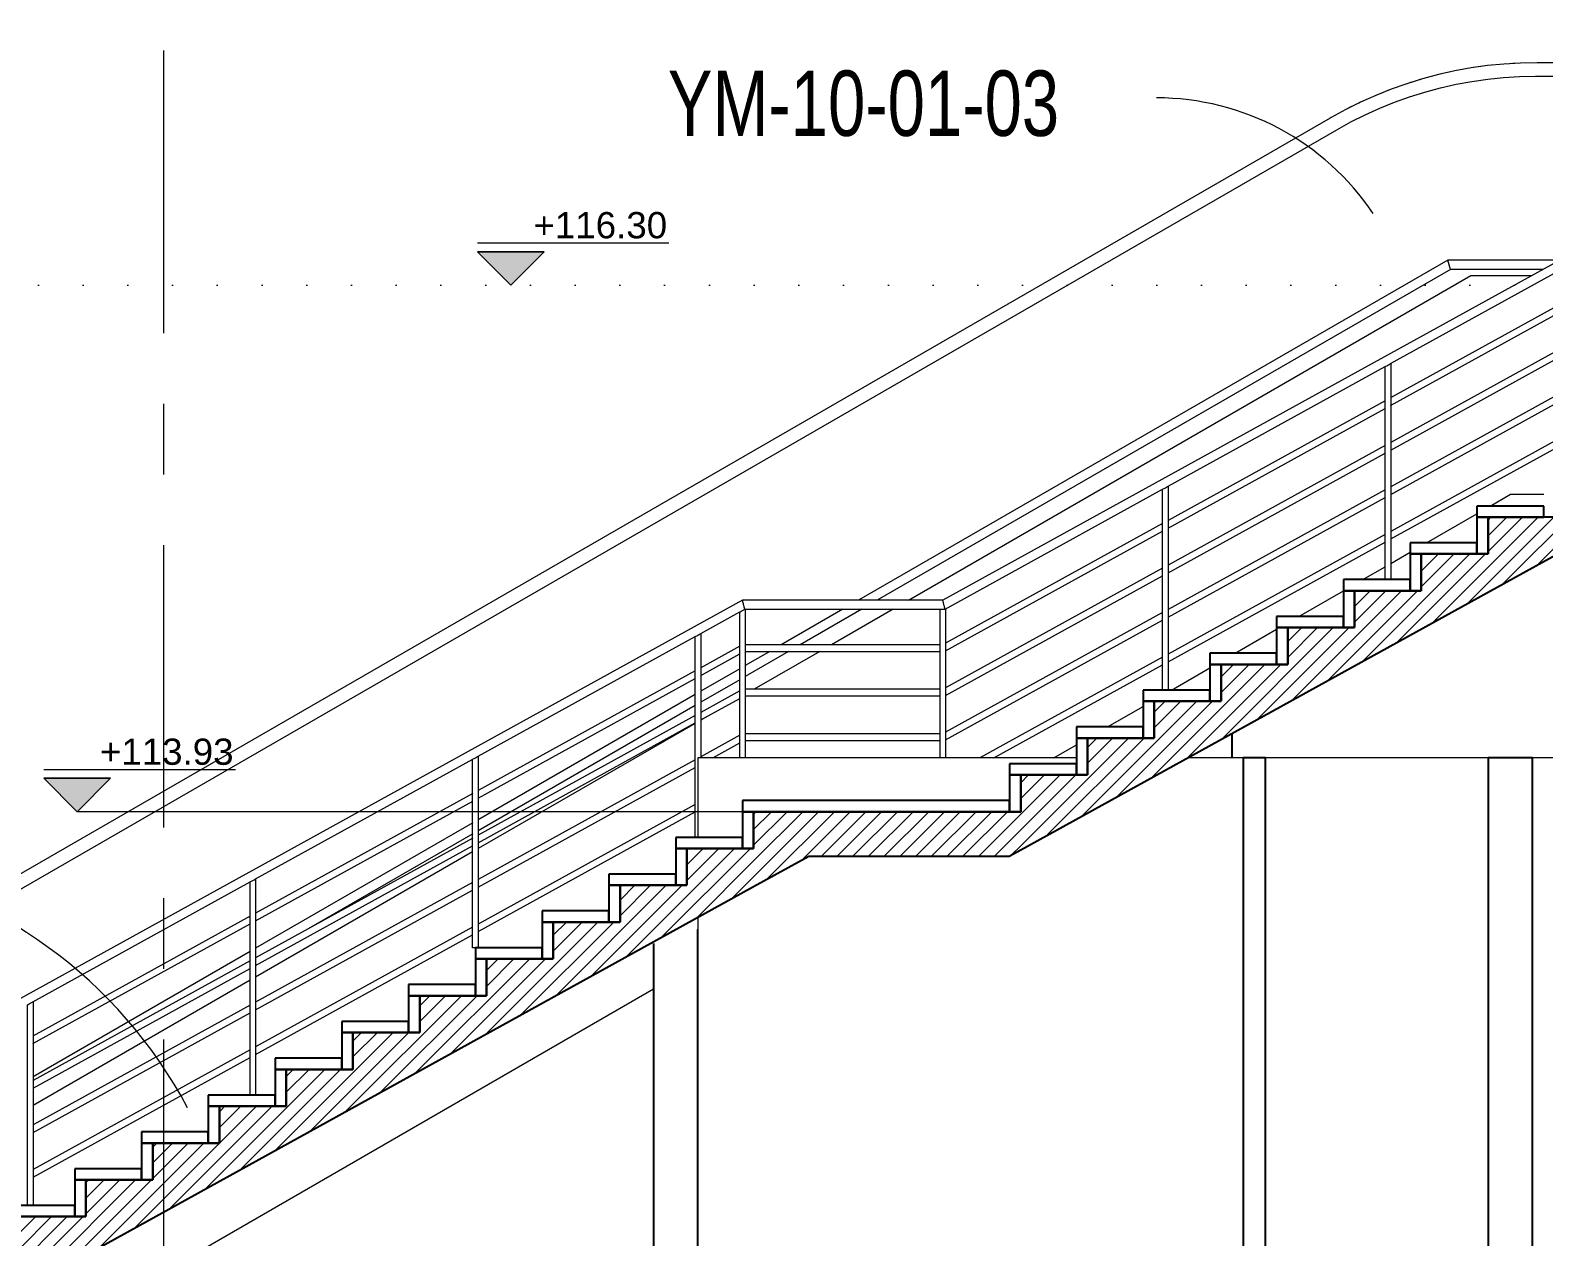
# Model space of a CAD drawing. Header units: centimetres. Extents: x -15511 to 6948, y 9649 to 14173.
# Drawn here: x -4922 to -4242, y 11202 to 11745 of the extents above; entities that cross this region are included whole.
import ezdxf

# ---------------------------------------------------------------- set-up
doc = ezdxf.new("R2010")
doc.units = ezdxf.units.CM
doc.header["$LTSCALE"] = 200
doc.linetypes.add('Dot 1mm', pattern=[0.1, 0, -0.1])
doc.linetypes.add('Grid Line 1_4_', pattern=[1.11125, 0.635, -0.15875, 0.15875, -0.15875])
for name, color, linetype, lineweight in [('A-DETL-MEDM', 33, 'Continuous', 25), ('A-DETL-THIN', 151, 'Continuous', 9), ('A-FLOR-HRAL', 11, 'Continuous', 9), ('A-FLOR-LEVL', 51, 'Continuous', 9), ('A-GENM', 13, 'Continuous', 9), ('A-WALL', 113, 'Continuous', 9), ('G-ANNO-DIMS', 111, 'Continuous', 9), ('G-ANNO-TEXT', 231, 'Continuous', 9), ('S-GRID', 1, 'Continuous', 9), ('S-STRS', 31, 'Continuous', 9)]:
    doc.layers.add(name, color=color, linetype=linetype, lineweight=lineweight)
doc.styles.add('Arial_4', font='arial.ttf', dxfattribs={"height": 11.802395})
doc.styles.add('Swis721 LtCn BT_2', font='swisscl.ttf', dxfattribs={"height": 29.399076})
pattern_1 = [(45, (-4285.505, 12015), (-3.535534, 3.535534), [])]

# ---------------------------------------------------------------- blocks, each defined once
blk = doc.blocks.new('Railing - 25mm 2-V22-A')
at = {"layer": 'A-FLOR-HRAL'}
for p, q in [((-4603.23, 11417.53), (-4603.23, 11483.08)), ((-4600.73, 11484.45), (-4600.73, 11417.53))]:
    blk.add_line(p, q, dxfattribs=at)
at = {"layer": 'A-FLOR-HRAL', "flags": 128}
for points in [[(-4603.2, 11483.09), (-4602.96, 11483.23), (-4602.53, 11483.47), (-4601.98, 11483.77)], [(-4601.98, 11483.77), (-4601.44, 11484.06), (-4601.01, 11484.3), (-4600.76, 11484.44)]]:
    blk.add_lwpolyline(points, dxfattribs=at)
blk = doc.blocks.new('Railing - 25mm 2-V23-A')
at = {"layer": 'A-FLOR-HRAL'}
for p, q in [((-4513.23, 11417.53), (-4513.23, 11484.33)), ((-4513.23, 11484.33), (-4511.98, 11484.33)), ((-4511.98, 11484.33), (-4510.73, 11484.33)), ((-4510.73, 11484.33), (-4510.73, 11417.53))]:
    blk.add_line(p, q, dxfattribs=at)
blk = doc.blocks.new('Railing - 25mm 2-1643206-A')
at = {"layer": 'A-FLOR-HRAL'}
for p, q in [((976.77, 11092.83), (976.77, 11001.19)), ((979.27, 11001.19), (979.27, 11091.45))]:
    blk.add_line(p, q, dxfattribs=at)
at = {"layer": 'A-FLOR-HRAL', "flags": 128}
for points in [[(978.02, 11092.14), (977.47, 11092.44), (977.04, 11092.68), (976.8, 11092.81)], [(979.24, 11091.47), (978.99, 11091.6), (978.56, 11091.84), (978.02, 11092.14)]]:
    blk.add_lwpolyline(points, dxfattribs=at)
blk = doc.blocks.new('Railing - 25mm 2-1643208-A')
at = {"layer": 'A-FLOR-HRAL'}
for p, q in [((876.77, 11147.99), (876.77, 11050.83)), ((879.27, 11050.83), (879.27, 11146.61))]:
    blk.add_line(p, q, dxfattribs=at)
at = {"layer": 'A-FLOR-HRAL', "flags": 128}
for points in [[(878.02, 11147.3), (877.47, 11147.6), (877.04, 11147.84), (876.8, 11147.97)], [(879.24, 11146.62), (878.99, 11146.76), (878.56, 11147), (878.02, 11147.3)]]:
    blk.add_lwpolyline(points, dxfattribs=at)
blk = doc.blocks.new('Railing - 25mm 2-1643204-A')
at = {"layer": 'A-FLOR-HRAL'}
for p, q in [((686.77, 11252.79), (686.77, 11166.67)), ((689.27, 11166.67), (689.27, 11251.41)), ((688.02, 11166.67), (689.27, 11166.67))]:
    blk.add_line(p, q, dxfattribs=at)
at = {"layer": 'A-FLOR-HRAL', "flags": 128}
for points in [[(688.02, 11252.1), (687.47, 11252.4), (687.04, 11252.64), (686.8, 11252.77)], [(689.24, 11251.43), (688.99, 11251.56), (688.56, 11251.8), (688.02, 11252.1)]]:
    blk.add_lwpolyline(points, dxfattribs=at)
blk = doc.blocks.new('Railing - 25mm 2-V24-A')
at = {"layer": 'A-FLOR-HRAL'}
for p, q in [((-4623.23, 11381.79), (-4623.23, 11472.04)), ((-4620.73, 11473.42), (-4620.73, 11417.53))]:
    blk.add_line(p, q, dxfattribs=at)
at = {"layer": 'A-FLOR-HRAL', "flags": 128}
for points in [[(-4623.2, 11472.06), (-4622.96, 11472.19), (-4622.53, 11472.43), (-4621.98, 11472.73)], [(-4621.98, 11472.73), (-4621.44, 11473.03), (-4621.01, 11473.27), (-4620.76, 11473.41)]]:
    blk.add_lwpolyline(points, dxfattribs=at)
blk = doc.blocks.new('Railing - Railing-1643789-A')
at = {"layer": 'A-FLOR-HRAL'}
for p, q in [((-4091.98, 11720), (-4511.98, 11488.33)), ((-4310.76, 11594.75), (-4213.2, 11648.57)), ((-4213.21, 11633.13), (-4310.76, 11579.33)), ((-4310.76, 11575.9), (-4213.21, 11629.71)), ((-4213.21, 11613.13), (-4310.75, 11559.33)), ((-4310.75, 11555.9), (-4213.22, 11609.7)), ((-4410.76, 11539.6), (-4313.2, 11593.41)), ((-4213.22, 11593.13), (-4310.75, 11539.33)), ((-4310.75, 11535.91), (-4213.22, 11589.7)), ((-4313.21, 11577.98), (-4410.76, 11524.17)), ((-4410.76, 11520.74), (-4313.21, 11574.55)), ((-4213.23, 11573.12), (-4310.74, 11519.34)), ((-4310.74, 11515.91), (-4213.23, 11569.7)), ((-4313.21, 11557.97), (-4410.75, 11504.17)), ((-4410.75, 11500.75), (-4313.21, 11554.55)), ((-4510.95, 11484.33), (-4413.2, 11538.25)), ((-4313.22, 11537.97), (-4410.75, 11484.17)), ((-4410.74, 11480.75), (-4313.22, 11534.54)), ((-4413.21, 11522.82), (-4510.73, 11469.02)), ((-4510.73, 11465.6), (-4413.21, 11519.39)), ((-4313.23, 11517.96), (-4410.74, 11464.18)), ((-4410.74, 11460.75), (-4313.23, 11514.54)), ((-4413.21, 11502.81), (-4510.73, 11449.02)), ((-4510.73, 11445.6), (-4413.22, 11499.39)), ((-4601.98, 11488.33), (-5021.98, 11256.67)), ((-4511.98, 11488.33), (-4601.98, 11488.33)), ((-4620.76, 11473.41), (-4603.2, 11483.09)), ((-4600.76, 11484.33), (-4513.23, 11484.33)), ((-4413.22, 11482.81), (-4510.73, 11429.02)), ((-4510.73, 11425.6), (-4413.22, 11479.38)), ((-4720.76, 11418.25), (-4623.2, 11472.06)), ((-4603.21, 11467.66), (-4620.76, 11457.98)), ((-4513.23, 11468.33), (-4600.76, 11468.33)), ((-4600.76, 11465.33), (-4513.23, 11465.33)), ((-4620.76, 11454.55), (-4603.21, 11464.23)), ((-4413.23, 11462.81), (-4495.32, 11417.53)), ((-4489.11, 11417.53), (-4413.23, 11459.38)), ((-4623.21, 11456.63), (-4720.76, 11402.82)), ((-4720.76, 11399.39), (-4623.21, 11453.2)), ((-4603.21, 11447.65), (-4620.75, 11437.98)), ((-4513.23, 11448.33), (-4600.75, 11448.33)), ((-4600.75, 11445.33), (-4513.23, 11445.33)), ((-4620.75, 11434.56), (-4603.22, 11444.23)), ((-4623.21, 11436.62), (-4720.75, 11382.82)), ((-4720.75, 11379.4), (-4623.22, 11433.2)), ((-4603.22, 11427.65), (-4620.75, 11417.98)), ((-4615.37, 11417.53), (-4603.22, 11424.22)), ((-4513.23, 11428.33), (-4600.74, 11428.33)), ((-4600.74, 11425.33), (-4513.23, 11425.33)), ((-4820.76, 11363.09), (-4723.2, 11416.9)), ((-4623.22, 11416.62), (-4720.74, 11362.83)), ((-4720.74, 11359.4), (-4623.22, 11413.19)), ((-4723.21, 11401.47), (-4820.76, 11347.66)), ((-4820.76, 11344.23), (-4723.21, 11398.04)), ((-4623.23, 11396.61), (-4720.74, 11342.83)), ((-4720.74, 11339.4), (-4623.23, 11393.19)), ((-4723.21, 11381.46), (-4820.75, 11327.66)), ((-4820.75, 11324.24), (-4723.22, 11378.04)), ((-4920.76, 11307.93), (-4823.2, 11361.74)), ((-4723.22, 11361.46), (-4820.75, 11307.67)), ((-4820.75, 11304.24), (-4723.22, 11358.03)), ((-4823.21, 11346.31), (-4920.76, 11292.5)), ((-4920.76, 11289.08), (-4823.21, 11342.88)), ((-4723.23, 11341.46), (-4820.74, 11287.67)), ((-4820.74, 11284.24), (-4723.23, 11338.03)), ((-4823.21, 11326.31), (-4920.75, 11272.5)), ((-4920.75, 11269.08), (-4823.21, 11322.88)), ((-4823.22, 11306.3), (-4920.75, 11252.51)), ((-4920.74, 11249.08), (-4823.22, 11302.88)), ((-4823.23, 11286.3), (-4920.74, 11232.51)), ((-4920.74, 11229.09), (-4823.23, 11282.87))]:
    blk.add_line(p, q, dxfattribs=at)
for points, knots in [([(-4601.47, 11486.33), (-4601.51, 11486.51), (-4601.6, 11486.86), (-4601.73, 11487.34), (-4601.84, 11487.76), (-4601.95, 11488.19), (-4601.98, 11488.33), (-4601.98, 11488.33)], [0, 0, 0, 0, 0.0833333, 0.1666667, 0.25, 0.3333333, 0.5, 0.5, 0.5, 0.5]), ([(-4511.47, 11486.33), (-4511.51, 11486.51), (-4511.6, 11486.86), (-4511.73, 11487.34), (-4511.84, 11487.76), (-4511.95, 11488.19), (-4511.98, 11488.33), (-4511.98, 11488.33)], [0, 0, 0, 0, 0.0833333, 0.1666667, 0.25, 0.3333333, 0.5, 0.5, 0.5, 0.5]), ([(-4510.95, 11484.33), (-4510.95, 11484.33), (-4510.99, 11484.47), (-4511.1, 11484.9), (-4511.21, 11485.32), (-4511.33, 11485.81), (-4511.42, 11486.16), (-4511.47, 11486.33)], [0.5, 0.5, 0.5, 0.5, 0.6666667, 0.75, 0.8333333, 0.9166667, 1, 1, 1, 1])]:
    blk.add_open_spline(points, degree=3, knots=knots, dxfattribs=at)
blk.add_open_spline([(-4600.97, 11484.4), (-4600.98, 11484.45), (-4601.02, 11484.58), (-4601.1, 11484.9), (-4601.21, 11485.32), (-4601.33, 11485.81), (-4601.42, 11486.16), (-4601.47, 11486.33)], degree=3, dxfattribs=at)
at = {"extrusion": (0, 0, -1), "zscale": -1}
for name, p in [('Railing - 25mm 2-1643208-A', (3433.97, 446.79)), ('Railing - 25mm 2-1643206-A', (3433.97, 446.79)), ('Railing - 25mm 2-1643204-A', (4033.97, 165.48)), ('Railing - 25mm 2-1643208-A', (3943.97, 215.12)), ('Railing - 25mm 2-1643206-A', (3943.97, 215.12))]:
    blk.add_blockref(name, p, dxfattribs=at)
for name in ['Railing - 25mm 2-V22-A', 'Railing - 25mm 2-V23-A', 'Railing - 25mm 2-V24-A']:
    blk.add_blockref(name, (0, 0))
blk = doc.blocks.new('A-YURUYEN MERDIVEN - 695_00-V31-A')
at = {"layer": 'A-GENM'}
for p, q in [((-4084.98, 11730), (-4244.99, 11730)), ((-4244.99, 11724), (-4084.98, 11724)), ((-4338.01, 11705.08), (-5171.98, 11223.58)), ((-5102.66, 11256.67), (-4335.01, 11699.88)), ((-4285.07, 11641.24), (-4549.9, 11488.33)), ((-4283.93, 11637), (-4541.42, 11488.33)), ((-4283.93, 11637), (-4285.07, 11641.24)), ((-4234.77, 11641.24), (-4285.07, 11641.24)), ((-4242.46, 11637), (-4283.93, 11637)), ((-4274.69, 11634.25), (-4527.44, 11488.32)), ((-4247.44, 11634.25), (-4274.69, 11634.25)), ((-4266, 11530.71), (-4256.85, 11536)), ((-4256.85, 11536), (-4241.98, 11536)), ((-4294.66, 11514.17), (-4271.98, 11527.26)), ((-4310.74, 11504.89), (-4301.98, 11509.94)), ((-4323.32, 11497.62), (-4313.23, 11503.45)), ((-4351.98, 11481.07), (-4331.98, 11492.62)), ((-4556.83, 11484.33), (-4584.54, 11468.33)), ((-4548.35, 11484.33), (-4576.06, 11468.33)), ((-4534.35, 11484.33), (-4562.06, 11468.33)), ((-4380.64, 11464.52), (-4361.98, 11475.3)), ((-4589.73, 11465.34), (-4600.76, 11458.97)), ((-4581.24, 11465.34), (-4600.75, 11454.08)), ((-4567.26, 11465.33), (-4596.7, 11448.33)), ((-4603.21, 11457.56), (-4620.76, 11447.43)), ((-4603.21, 11452.66), (-4620.75, 11442.53)), ((-4409.3, 11447.98), (-4391.98, 11457.98)), ((-4623.21, 11446.01), (-4720.75, 11389.69)), ((-4623.21, 11441.11), (-4720.75, 11384.79)), ((-4437.97, 11431.43), (-4421.98, 11440.66)), ((-4623.22, 11433.02), (-4720.75, 11376.71)), ((-4616.54, 11436.88), (-4620.75, 11434.45)), ((-4462.05, 11417.53), (-4451.98, 11423.34)), ((-4723.21, 11388.27), (-4820.75, 11331.95)), ((-4723.21, 11383.37), (-4797.18, 11340.66)), ((-4723.22, 11375.29), (-4820.75, 11318.97)), ((-4823.21, 11330.53), (-4920.75, 11274.22)), ((-4823.22, 11317.55), (-4920.75, 11261.24)), ((-4916.98, 11154.86), (-4641.98, 11313.64))]:
    blk.add_line(p, q, dxfattribs=at)
at = {"layer": 'A-GENM', "flags": 128}
for points in [[(-4244.99, 11730), (-4252.43, 11729.85), (-4259.86, 11729.4), (-4267.26, 11728.66), (-4274.63, 11727.62), (-4281.96, 11726.29), (-4289.22, 11724.67), (-4296.41, 11722.75), (-4303.52, 11720.55), (-4310.54, 11718.07), (-4317.45, 11715.31), (-4324.24, 11712.28), (-4330.91, 11708.97), (-4337.45, 11705.4), (-4338.01, 11705.08)], [(-4335.01, 11699.88), (-4328.7, 11703.36), (-4322.26, 11706.58), (-4315.69, 11709.54), (-4309.01, 11712.23), (-4302.23, 11714.66), (-4295.36, 11716.81), (-4288.41, 11718.69), (-4281.38, 11720.28), (-4274.3, 11721.6), (-4267.17, 11722.63), (-4260.01, 11723.37), (-4252.82, 11723.83), (-4245.62, 11724), (-4244.99, 11724)], [(-4287.72, 11725), (-4289.22, 11724.67), (-4296.41, 11722.75), (-4298.01, 11722.26)], [(-4273.62, 11727.77), (-4274.63, 11727.62), (-4281.96, 11726.29), (-4284.52, 11725.72)], [(-4259.29, 11729.44), (-4259.86, 11729.4), (-4267.26, 11728.66), (-4271.07, 11728.13)], [(-4244.99, 11730), (-4252.43, 11729.85), (-4255.93, 11729.64)], [(-4314.45, 11716.51), (-4317.45, 11715.31), (-4324.24, 11712.28), (-4325.11, 11711.85)], [(-4301.42, 11721.21), (-4303.52, 11720.55), (-4310.54, 11718.07), (-4311.83, 11717.56)], [(-4328.36, 11710.24), (-4330.91, 11708.97), (-4337.45, 11705.4), (-4338.01, 11705.08)]]:
    blk.add_lwpolyline(points, dxfattribs=at)
blk = doc.blocks.new('Spot Elevations - IUAS_A_SECTION_FLOOR_CONCRETE-1317280-A')
at = {"layer": 'G-ANNO-DIMS'}
blk.add_hatch(color=256, dxfattribs=at).paths.add_polyline_path([(-6011.89, 11645), (-6026.89, 11630), (-6041.89, 11645)], flags=0)
for p, q in [((-6041.89, 11649), (-5955.82, 11649)), ((-6041.89, 11645), (-6011.89, 11645)), ((-6026.89, 11630), (-6041.89, 11645)), ((-6011.89, 11645), (-6041.89, 11645)), ((-6041.89, 11645), (-6026.89, 11630)), ((-6011.89, 11645), (-6026.89, 11630)), ((-6026.89, 11630), (-6011.89, 11645))]:
    blk.add_line(p, q, dxfattribs=at)

msp = doc.modelspace()

# ---------------------------------------------------------------- hatches: boundary and pattern name
at = {"layer": 'S-STRS'}
h = msp.add_hatch(dxfattribs=at)
h.set_pattern_fill('FP_1', color=256, style=0, pattern_type=2)
h.set_pattern_definition(pattern_1)
h.paths.add_polyline_path([(-4476.98, 11376.2), (-4086.98, 11591.32), (-4086.98, 11608.45), (-4116.98, 11608.45), (-4116.98, 11591.9), (-4146.98, 11591.9), (-4146.98, 11575.36), (-4176.98, 11575.36), (-4176.98, 11558.81), (-4206.98, 11558.81), (-4206.98, 11542.26), (-4236.98, 11542.26), (-4236.98, 11525.71), (-4266.98, 11525.71), (-4266.98, 11509.17), (-4296.98, 11509.17), (-4296.98, 11492.62), (-4326.98, 11492.62), (-4326.98, 11476.07), (-4356.98, 11476.07), (-4356.98, 11459.52), (-4386.98, 11459.52), (-4386.98, 11442.98), (-4416.98, 11442.98), (-4416.98, 11426.43), (-4446.98, 11426.43), (-4446.98, 11409.88), (-4476.98, 11409.88), (-4476.98, 11394.89)], flags=0)
h = msp.add_hatch(dxfattribs=at)
h.set_pattern_fill('FP_1', color=256, style=0, pattern_type=2)
h.set_pattern_definition(pattern_1)
h.paths.add_polyline_path([(-4596.98, 11359.66), (-4572.19, 11373.33), (-4482.19, 11373.33), (-4476.98, 11376.2), (-4476.98, 11393.33), (-4596.98, 11393.33), (-4596.98, 11376.79)], flags=0)
h = msp.add_hatch(dxfattribs=at)
h.set_pattern_fill('FP_1', color=256, style=0, pattern_type=2)
h.set_pattern_definition(pattern_1)
h.paths.add_polyline_path([(-4986.98, 11144.54), (-4596.98, 11359.66), (-4596.98, 11376.79), (-4626.98, 11376.79), (-4626.98, 11360.24), (-4656.98, 11360.24), (-4656.98, 11343.69), (-4686.98, 11343.69), (-4686.98, 11327.14), (-4716.98, 11327.14), (-4716.98, 11310.6), (-4746.98, 11310.6), (-4746.98, 11294.05), (-4776.98, 11294.05), (-4776.98, 11277.5), (-4806.98, 11277.5), (-4806.98, 11260.95), (-4836.98, 11260.95), (-4836.98, 11244.4), (-4866.98, 11244.4), (-4866.98, 11227.86), (-4896.98, 11227.86), (-4896.98, 11211.31), (-4926.98, 11211.31), (-4926.98, 11194.76), (-4956.98, 11194.76), (-4956.98, 11178.21), (-4986.98, 11178.21), (-4986.98, 11151.76)], flags=0)

# ---------------------------------------------------------------- linework, layer by layer
at = {"layer": 'A-DETL-MEDM'}
for p, q in [((-4381.98, 11417.53), (-4381.98, 11428.6)), ((-4621.98, 11328.71), (-4621.98, 11340.35))]:
    msp.add_line(p, q, dxfattribs=at)
at = {"layer": 'A-DETL-THIN'}
msp.add_arc((-5038.17, 11161.28), 211.45, 27.90824, 80.09176, dxfattribs=at)
at = {"layer": 'A-FLOR-LEVL', "linetype": 'Dot 1mm'}
msp.add_line((-15511.05, 11630), (6947.94, 11630), dxfattribs=at)
at = {"layer": 'A-WALL'}
for p, q in [((-4621.98, 11417.53), (-4621.98, 11381.79)), ((-4451.98, 11417.53), (-4621.98, 11417.53)), ((-4376.98, 11417.53), (-4402.07, 11417.53)), ((-4266.98, 11417.53), (-4366.98, 11417.53)), ((-4116.98, 11417.53), (-4246.98, 11417.53)), ((-4621.98, 11345.87), (-4621.98, 11334.04))]:
    msp.add_line(p, q, dxfattribs=at)
at = {"layer": 'A-WALL', "lineweight": 25}
for p, q in [((-4366.98, 11417.53), (-4376.98, 11417.53)), ((-4376.98, 11417.53), (-4376.98, 10935)), ((-4366.98, 10935), (-4366.98, 11417.53)), ((-4246.98, 11417.53), (-4266.98, 11417.53)), ((-4266.98, 11417.53), (-4266.98, 10935)), ((-4246.98, 10935), (-4246.98, 11417.53)), ((-4641.98, 11334.04), (-4641.98, 10935)), ((-4621.98, 11035), (-4621.98, 11334.04))]:
    msp.add_line(p, q, dxfattribs=at)
at = {"layer": 'G-ANNO-DIMS'}
msp.add_line((-4584.06, 11393.33), (-4900.88, 11393.33), dxfattribs=at)
at = {"layer": 'G-ANNO-TEXT', "color": 7}
msp.add_arc((-4416.04, 11596.91), 117.27, 33.80164, 90, dxfattribs=at)
at = {"layer": 'S-GRID', "linetype": 'Grid Line 1_4_'}
msp.add_line((-4861.98, 10497.19), (-4861.98, 14082.84), dxfattribs=at)
at = {"layer": 'S-STRS', "lineweight": 25}
for p, q in [((-4476.98, 11376.2), (-4086.98, 11591.32)), ((-4241.98, 11530.71), (-4271.98, 11530.71)), ((-4271.98, 11530.71), (-4271.98, 11525.71)), ((-4241.98, 11525.71), (-4241.98, 11530.71)), ((-4271.98, 11525.71), (-4271.98, 11509.17)), ((-4266.98, 11525.71), (-4271.98, 11525.71)), ((-4271.98, 11525.71), (-4241.98, 11525.71)), ((-4236.98, 11525.71), (-4266.98, 11525.71)), ((-4266.98, 11525.71), (-4266.98, 11509.17)), ((-4266.98, 11509.17), (-4266.98, 11525.71)), ((-4271.98, 11514.17), (-4301.98, 11514.17)), ((-4301.98, 11514.17), (-4301.98, 11509.17)), ((-4271.98, 11509.17), (-4271.98, 11514.17)), ((-4301.98, 11509.17), (-4301.98, 11492.62)), ((-4296.98, 11509.17), (-4301.98, 11509.17)), ((-4301.98, 11509.17), (-4271.98, 11509.17)), ((-4266.98, 11509.17), (-4296.98, 11509.17)), ((-4296.98, 11509.17), (-4296.98, 11492.62)), ((-4296.98, 11492.62), (-4296.98, 11509.17)), ((-4271.98, 11509.17), (-4266.98, 11509.17)), ((-4301.98, 11497.62), (-4331.98, 11497.62)), ((-4331.98, 11497.62), (-4331.98, 11492.62)), ((-4331.98, 11492.62), (-4331.98, 11476.07)), ((-4326.98, 11492.62), (-4331.98, 11492.62)), ((-4331.98, 11492.62), (-4301.98, 11492.62)), ((-4296.98, 11492.62), (-4326.98, 11492.62)), ((-4326.98, 11492.62), (-4326.98, 11476.07)), ((-4326.98, 11476.07), (-4326.98, 11492.62)), ((-4301.98, 11492.62), (-4301.98, 11497.62)), ((-4301.98, 11492.62), (-4296.98, 11492.62)), ((-4331.98, 11481.07), (-4361.98, 11481.07)), ((-4361.98, 11481.07), (-4361.98, 11476.07)), ((-4331.98, 11476.07), (-4331.98, 11481.07)), ((-4361.98, 11476.07), (-4361.98, 11459.52)), ((-4356.98, 11476.07), (-4361.98, 11476.07)), ((-4361.98, 11476.07), (-4331.98, 11476.07)), ((-4326.98, 11476.07), (-4356.98, 11476.07)), ((-4356.98, 11476.07), (-4356.98, 11459.52)), ((-4356.98, 11459.52), (-4356.98, 11476.07)), ((-4331.98, 11476.07), (-4326.98, 11476.07)), ((-4361.98, 11464.52), (-4391.98, 11464.52)), ((-4391.98, 11464.52), (-4391.98, 11459.52)), ((-4391.98, 11459.52), (-4391.98, 11442.98)), ((-4386.98, 11459.52), (-4391.98, 11459.52)), ((-4391.98, 11459.52), (-4361.98, 11459.52)), ((-4356.98, 11459.52), (-4386.98, 11459.52)), ((-4386.98, 11459.52), (-4386.98, 11442.98)), ((-4386.98, 11442.98), (-4386.98, 11459.52)), ((-4361.98, 11459.52), (-4361.98, 11464.52)), ((-4361.98, 11459.52), (-4356.98, 11459.52)), ((-4391.98, 11447.98), (-4421.98, 11447.98)), ((-4421.98, 11447.98), (-4421.98, 11442.98)), ((-4391.98, 11442.98), (-4391.98, 11447.98)), ((-4421.98, 11442.98), (-4421.98, 11426.43)), ((-4416.98, 11442.98), (-4421.98, 11442.98)), ((-4421.98, 11442.98), (-4391.98, 11442.98)), ((-4386.98, 11442.98), (-4416.98, 11442.98)), ((-4416.98, 11442.98), (-4416.98, 11426.43)), ((-4416.98, 11426.43), (-4416.98, 11442.98)), ((-4391.98, 11442.98), (-4386.98, 11442.98)), ((-4421.98, 11431.43), (-4451.98, 11431.43)), ((-4451.98, 11431.43), (-4451.98, 11426.43)), ((-4421.98, 11426.43), (-4421.98, 11431.43)), ((-4451.98, 11426.43), (-4451.98, 11409.88)), ((-4446.98, 11426.43), (-4451.98, 11426.43)), ((-4451.98, 11426.43), (-4421.98, 11426.43)), ((-4416.98, 11426.43), (-4446.98, 11426.43)), ((-4446.98, 11426.43), (-4446.98, 11409.88)), ((-4446.98, 11409.88), (-4446.98, 11426.43)), ((-4421.98, 11426.43), (-4416.98, 11426.43)), ((-4451.98, 11414.88), (-4481.98, 11414.88)), ((-4481.98, 11414.88), (-4481.98, 11409.88)), ((-4451.98, 11409.88), (-4451.98, 11414.88)), ((-4481.98, 11409.88), (-4481.98, 11393.33)), ((-4476.98, 11409.88), (-4481.98, 11409.88)), ((-4481.98, 11409.88), (-4451.98, 11409.88)), ((-4446.98, 11409.88), (-4476.98, 11409.88)), ((-4476.98, 11409.88), (-4476.98, 11393.33)), ((-4476.98, 11393.33), (-4476.98, 11409.88)), ((-4451.98, 11409.88), (-4446.98, 11409.88)), ((-4481.98, 11398.33), (-4601.98, 11398.33)), ((-4601.98, 11398.33), (-4601.98, 11393.33)), ((-4481.98, 11393.33), (-4481.98, 11398.33)), ((-4601.98, 11393.33), (-4481.98, 11393.33)), ((-4601.98, 11393.33), (-4601.98, 11376.79)), ((-4596.98, 11393.33), (-4601.98, 11393.33)), ((-4476.98, 11393.33), (-4596.98, 11393.33)), ((-4596.98, 11393.33), (-4596.98, 11376.79)), ((-4596.98, 11376.79), (-4596.98, 11393.33)), ((-4481.98, 11393.33), (-4476.98, 11393.33)), ((-4601.98, 11381.79), (-4631.98, 11381.79)), ((-4631.98, 11381.79), (-4631.98, 11376.79)), ((-4631.98, 11376.79), (-4631.98, 11360.24)), ((-4626.98, 11376.79), (-4631.98, 11376.79)), ((-4631.98, 11376.79), (-4601.98, 11376.79)), ((-4596.98, 11376.79), (-4626.98, 11376.79)), ((-4626.98, 11376.79), (-4626.98, 11360.24)), ((-4626.98, 11360.24), (-4626.98, 11376.79)), ((-4601.98, 11376.79), (-4601.98, 11381.79)), ((-4601.98, 11376.79), (-4596.98, 11376.79)), ((-4596.98, 11359.66), (-4572.19, 11373.33)), ((-4572.19, 11373.33), (-4482.19, 11373.33)), ((-4482.19, 11373.33), (-4476.98, 11376.2)), ((-4631.98, 11365.24), (-4661.98, 11365.24)), ((-4661.98, 11365.24), (-4661.98, 11360.24)), ((-4631.98, 11360.24), (-4631.98, 11365.24)), ((-4986.98, 11144.54), (-4596.98, 11359.66)), ((-4661.98, 11360.24), (-4661.98, 11343.69)), ((-4656.98, 11360.24), (-4661.98, 11360.24)), ((-4661.98, 11360.24), (-4631.98, 11360.24)), ((-4626.98, 11360.24), (-4656.98, 11360.24)), ((-4656.98, 11360.24), (-4656.98, 11343.69)), ((-4656.98, 11343.69), (-4656.98, 11360.24)), ((-4631.98, 11360.24), (-4626.98, 11360.24)), ((-4661.98, 11348.69), (-4691.98, 11348.69)), ((-4691.98, 11348.69), (-4691.98, 11343.69)), ((-4691.98, 11343.69), (-4691.98, 11327.14)), ((-4686.98, 11343.69), (-4691.98, 11343.69)), ((-4691.98, 11343.69), (-4661.98, 11343.69)), ((-4656.98, 11343.69), (-4686.98, 11343.69)), ((-4686.98, 11343.69), (-4686.98, 11327.14)), ((-4686.98, 11327.14), (-4686.98, 11343.69)), ((-4661.98, 11343.69), (-4661.98, 11348.69)), ((-4661.98, 11343.69), (-4656.98, 11343.69)), ((-4691.98, 11332.14), (-4721.98, 11332.14)), ((-4721.98, 11332.14), (-4721.98, 11327.14)), ((-4691.98, 11327.14), (-4691.98, 11332.14)), ((-4721.98, 11327.14), (-4721.98, 11310.6)), ((-4716.98, 11327.14), (-4721.98, 11327.14)), ((-4721.98, 11327.14), (-4691.98, 11327.14)), ((-4686.98, 11327.14), (-4716.98, 11327.14)), ((-4716.98, 11327.14), (-4716.98, 11310.6)), ((-4716.98, 11310.6), (-4716.98, 11327.14)), ((-4691.98, 11327.14), (-4686.98, 11327.14)), ((-4721.98, 11315.6), (-4751.98, 11315.6)), ((-4751.98, 11315.6), (-4751.98, 11310.6)), ((-4721.98, 11310.6), (-4721.98, 11315.6)), ((-4751.98, 11310.6), (-4751.98, 11294.05)), ((-4746.98, 11310.6), (-4751.98, 11310.6)), ((-4751.98, 11310.6), (-4721.98, 11310.6)), ((-4716.98, 11310.6), (-4746.98, 11310.6)), ((-4746.98, 11310.6), (-4746.98, 11294.05)), ((-4746.98, 11294.05), (-4746.98, 11310.6)), ((-4721.98, 11310.6), (-4716.98, 11310.6)), ((-4751.98, 11299.05), (-4781.98, 11299.05)), ((-4781.98, 11299.05), (-4781.98, 11294.05)), ((-4751.98, 11294.05), (-4751.98, 11299.05)), ((-4781.98, 11294.05), (-4781.98, 11277.5)), ((-4776.98, 11294.05), (-4781.98, 11294.05)), ((-4781.98, 11294.05), (-4751.98, 11294.05)), ((-4746.98, 11294.05), (-4776.98, 11294.05)), ((-4776.98, 11294.05), (-4776.98, 11277.5)), ((-4776.98, 11277.5), (-4776.98, 11294.05)), ((-4751.98, 11294.05), (-4746.98, 11294.05)), ((-4781.98, 11282.5), (-4811.98, 11282.5)), ((-4811.98, 11282.5), (-4811.98, 11277.5)), ((-4781.98, 11277.5), (-4781.98, 11282.5)), ((-4811.98, 11277.5), (-4811.98, 11260.95)), ((-4806.98, 11277.5), (-4811.98, 11277.5)), ((-4811.98, 11277.5), (-4781.98, 11277.5)), ((-4776.98, 11277.5), (-4806.98, 11277.5)), ((-4806.98, 11277.5), (-4806.98, 11260.95)), ((-4806.98, 11260.95), (-4806.98, 11277.5)), ((-4781.98, 11277.5), (-4776.98, 11277.5)), ((-4811.98, 11265.95), (-4841.98, 11265.95)), ((-4841.98, 11265.95), (-4841.98, 11260.95)), ((-4841.98, 11260.95), (-4841.98, 11244.4)), ((-4836.98, 11260.95), (-4841.98, 11260.95)), ((-4841.98, 11260.95), (-4811.98, 11260.95)), ((-4806.98, 11260.95), (-4836.98, 11260.95)), ((-4836.98, 11260.95), (-4836.98, 11244.4)), ((-4836.98, 11244.4), (-4836.98, 11260.95)), ((-4811.98, 11260.95), (-4811.98, 11265.95)), ((-4811.98, 11260.95), (-4806.98, 11260.95)), ((-4841.98, 11249.4), (-4871.98, 11249.4)), ((-4871.98, 11249.4), (-4871.98, 11244.4)), ((-4841.98, 11244.4), (-4841.98, 11249.4)), ((-4871.98, 11244.4), (-4871.98, 11227.86)), ((-4866.98, 11244.4), (-4871.98, 11244.4)), ((-4871.98, 11244.4), (-4841.98, 11244.4)), ((-4836.98, 11244.4), (-4866.98, 11244.4)), ((-4866.98, 11244.4), (-4866.98, 11227.86)), ((-4866.98, 11227.86), (-4866.98, 11244.4)), ((-4841.98, 11244.4), (-4836.98, 11244.4)), ((-4871.98, 11232.86), (-4901.98, 11232.86)), ((-4901.98, 11232.86), (-4901.98, 11227.86)), ((-4901.98, 11227.86), (-4901.98, 11211.31)), ((-4896.98, 11227.86), (-4901.98, 11227.86)), ((-4901.98, 11227.86), (-4871.98, 11227.86)), ((-4866.98, 11227.86), (-4896.98, 11227.86)), ((-4896.98, 11227.86), (-4896.98, 11211.31)), ((-4896.98, 11211.31), (-4896.98, 11227.86)), ((-4871.98, 11227.86), (-4871.98, 11232.86)), ((-4871.98, 11227.86), (-4866.98, 11227.86)), ((-4901.98, 11216.31), (-4931.98, 11216.31)), ((-4901.98, 11211.31), (-4901.98, 11216.31)), ((-4931.98, 11211.31), (-4901.98, 11211.31)), ((-4896.98, 11211.31), (-4926.98, 11211.31)), ((-4901.98, 11211.31), (-4896.98, 11211.31))]:
    msp.add_line(p, q, dxfattribs=at)

# ---------------------------------------------------------------- block references
at = {"layer": 'A-FLOR-HRAL'}
msp.add_blockref('Railing - Railing-1643789-A', (0, 0), dxfattribs=at)
at = {"layer": 'A-GENM'}
msp.add_blockref('A-YURUYEN MERDIVEN - 695_00-V31-A', (0, 0), dxfattribs=at)
at = {"layer": 'G-ANNO-DIMS'}
for p in [(1320.81, 0), (1126.02, -236.67)]:
    msp.add_blockref('Spot Elevations - IUAS_A_SECTION_FLOOR_CONCRETE-1317280-A', p, dxfattribs=at)

# ---------------------------------------------------------------- texts
at = {"layer": 'G-ANNO-DIMS', "char_height": 11.802, "width": 71.568, "attachment_point": 1, "line_spacing_factor": 0.938532, "style": 'Arial_4'}
for s, insert in [('+116.30', (-4695.9, 11662.86)), ('+113.93', (-4890.7, 11426.2))]:
    msp.add_mtext(s, dxfattribs=dict(at, insert=insert))
at = {"layer": 'G-ANNO-TEXT', "color": 7, "insert": (-4635.56, 11726.48), "char_height": 29.3991, "width": 239.04, "attachment_point": 1, "line_spacing_factor": 0.971848, "style": 'Swis721 LtCn BT_2'}
msp.add_mtext('YM-10-01-03', dxfattribs=at)

doc.saveas('drawing.dxf')
